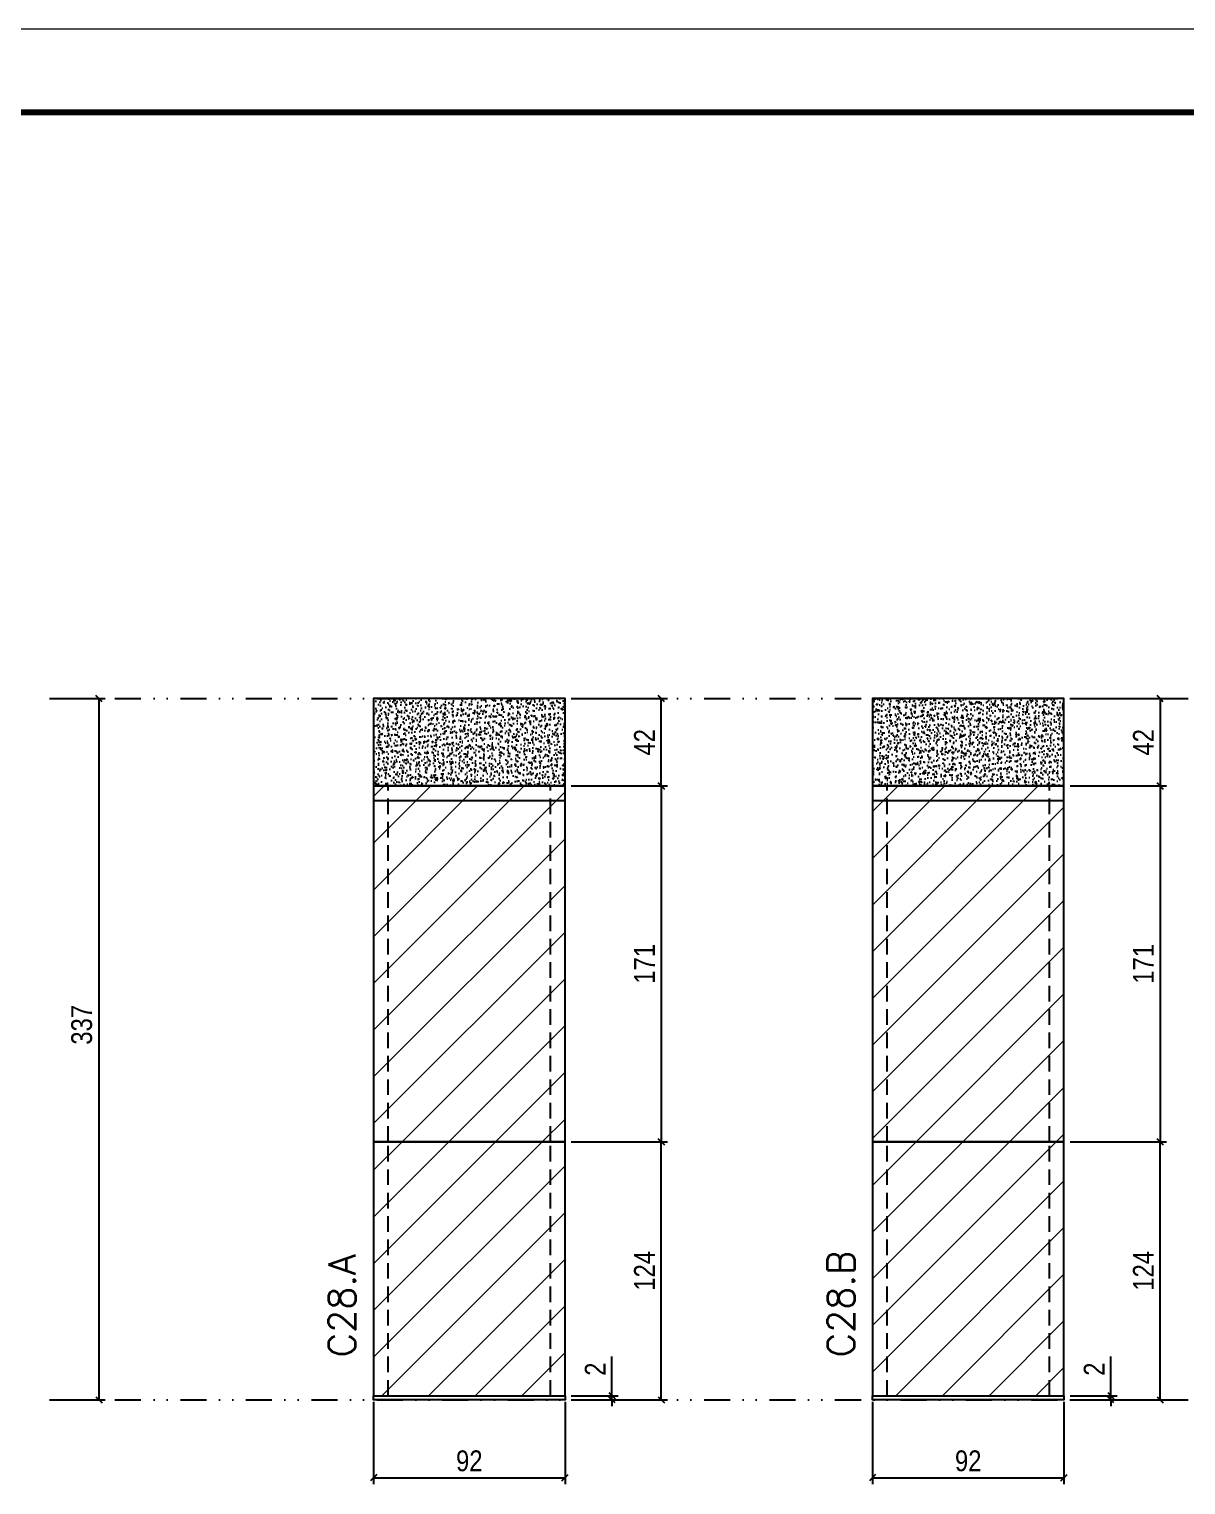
# Model space of a CAD drawing. Extents: x 2949 to 9230, y 1140 to 12527.
# Drawn here: x 6544 to 7100, y 2639 to 3338 of the extents above; entities that cross this region are included whole.
import ezdxf

# ---------------------------------------------------------------- set-up
doc = ezdxf.new("R2010")
doc.units = 0
for name, pattern in [('DASHED', [0.75, 0.5, -0.25]), ('DIVIDE2', [0.625, 0.25, -0.125, 0, -0.125, 0, -0.125]), ('HIDDEN', [0.375, 0.25, -0.125])]:
    doc.linetypes.add(name, pattern=pattern)
for name, color, linetype in [('COTA', 241, 'Continuous'), ('cotas', 4, 'Continuous'), ('Nível', 160, 'Continuous'), ('Painéis', 200, 'Continuous'), ('SARR_2.2x7', 40, 'Continuous'), ('Sarrafo de Pressão', 42, 'HIDDEN')]:
    doc.layers.add(name, color=color, linetype=linetype)
for name, color, linetype, lineweight in [('Folhas', 255, 'Continuous', 9), ('Hachura', 251, 'Continuous', 9), ('SARRAFO DE PRESSAO', 251, 'DASHED', 9), ('Texto Seção', 7, 'Continuous', 15)]:
    doc.layers.add(name, color=color, linetype=linetype, lineweight=lineweight)
doc.styles.add('COTA TECNICA', font='techl___.ttf', dxfattribs={"height": 10})
doc.styles.add('COTA TECNICA-50', font='techl___.ttf', dxfattribs={"height": 10})
doc.styles.add('REGUA-120', font='ROMANS.shx', dxfattribs={"height": 15})
doc.dimstyles.new('COTA PAINEL-50', dxfattribs={"dimtxt": 10, "dimasz": 3, "dimexe": 3, "dimexo": 3, "dimgap": 3, "dimtad": 1, "dimdec": 1, "dimzin": 12, "dimdsep": 46, "dimtxsty": 'COTA TECNICA-50', "dimblk1": 'OBLIQUE', "dimblk2": 'OBLIQUE', "dimsah": 1, "dimcen": 0.9, "dimclrd": 4, "dimclre": 4, "dimclrt": 240, "dimadec": 1, "dimazin": 3, "dimtfac": 1, "dimtdec": 1, "dimtmove": 0, "dimatfit": 3, "dimfxl": 1, "dimtolj": 1, "dimtzin": 12, "dimarcsym": 0})
doc.dimstyles.new('PAINEL', dxfattribs={"dimtxt": 10, "dimasz": 3, "dimexe": 3, "dimexo": 3, "dimgap": 3, "dimtad": 1, "dimdec": 1, "dimzin": 12, "dimdsep": 46, "dimtxsty": 'COTA TECNICA', "dimblk1": 'OBLIQUE', "dimblk2": 'OBLIQUE', "dimsah": 1, "dimcen": 0.9, "dimclrd": 4, "dimclre": 4, "dimclrt": 240, "dimadec": 1, "dimazin": 3, "dimtfac": 1, "dimtdec": 1, "dimtmove": 0, "dimatfit": 3, "dimfxl": 1, "dimtolj": 1, "dimtzin": 12, "dimarcsym": 0})
pattern_1 = [(45, (-127656.967, -22713.47), (-11.2253202, 11.2253202), [])]
pattern_2 = [(50, (-127656.9665, -22713.4705), (5.46554007, -0.47817257), [0.5715, -6.2865]), (355, (-127656.9665, -22713.4705), (-1.05730264, 5.73170536), [0.4572, -5.02921753]), (100.4514447, (-127656.511, -22713.5104), (4.40823741, 5.25353256), [0.48570026, -5.34270734]), (46.1842, (-127656.9665, -22711.9465), (8.13237123, -1.26126984), [0.85725, -9.42975]), (96.6355576, (-127656.289, -22712.052), (7.122124, 7.42278374), [0.7285507, -8.01406824]), (351.184151, (-127656.9665, -22711.9465), (7.122124, 7.42278374), [0.685799, -7.54379196]), (21, (-127656.2045, -22712.3275), (4.54843174, -3.06795595), [0.5715, -6.2865]), (326, (-127656.2045, -22712.3275), (1.85406085, 5.52563898), [0.4572, -5.0292]), (71.451445, (-127655.8255, -22712.583), (6.40249258, 2.45768307), [0.48570026, -5.34269813]), (37.5, (-127656.9665, -22713.4705), (0.092658098, 2.536651166), [0, -4.96824, 0, -5.1054, 0, -5.04825]), (7.5, (-127656.9665, -22713.4705), (2.004589875, 3.005417245), [0, -2.91084, 0, -4.85394, 0, -1.92405]), (327.5, (-127658.6658, -22713.4705), (4.067717855, -0.17186232), [0, -1.905, 0, -5.9436, 0, -7.8867]), (317.5, (-127659.4278, -22713.4705), (4.44387544, 0.76279473), [0, -2.4765, 0, -3.94716, 0, -5.6007])]

# ---------------------------------------------------------------- blocks, each defined once
blk = doc.blocks.new('9999999999')
at = {"layer": 'Folhas'}
blk.add_lwpolyline([(98138.98, 34190.21), (99623.98, 34190.21), (99623.98, 35240.21), (98138.98, 35240.21)], close=True, dxfattribs=at)
at = {"layer": 'Folhas', "color": 30, "const_width": 3}
blk.add_lwpolyline([(98213.98, 34230.21), (99583.98, 34230.21), (99583.98, 35200.21), (98213.98, 35200.21)], close=True, dxfattribs=at)
blk = doc.blocks.new('_Oblique')
at = {"color": 0, "linetype": 'ByBlock', "lineweight": -2}
blk.add_line((-0.5, -0.5), (0.5, 0.5), dxfattribs=at)
blk = doc.blocks.new('*D2215')
at = {"layer": 'cotas', "color": 4, "linetype": 'ByBlock', "lineweight": -2, "transparency": 16777216}
for p, q in [((6556.69, 3016.42), (6580.41, 3016.42)), ((6577.41, 3016.42), (6577.41, 2679.42)), ((6556.69, 2679.42), (6580.41, 2679.42))]:
    blk.add_line(p, q, dxfattribs=at)
at = {"layer": 'Defpoints', "color": 0, "linetype": 'ByBlock', "transparency": 16777216}
for p in [(6553.69, 3016.42), (6553.69, 2679.42), (6577.41, 2679.42)]:
    blk.add_point(p, dxfattribs=at)
at = {"layer": 'cotas', "color": 4, "linetype": 'ByBlock', "lineweight": -2, "transparency": 16777216, "xscale": 3, "yscale": 3, "zscale": 3}
for p, rotation in [((6577.41, 3016.42), 90), ((6577.41, 2679.42), 270)]:
    blk.add_blockref('_Oblique', p, dxfattribs=dict(at, rotation=rotation))
at = {"layer": 'cotas', "color": 240, "linetype": 'ByBlock', "transparency": 16777216, "insert": (6569.19, 2859.64), "char_height": 10, "attachment_point": 5, "rotation": 90, "style": 'COTA TECNICA'}
blk.add_mtext('\\A1;337', dxfattribs=at)
blk = doc.blocks.new('*D1548')
at = {"layer": 'COTA', "color": 4, "lineweight": -2, "transparency": 16777216}
for p, q in [((6709.38, 2678.42), (6709.38, 2638.96)), ((6801.38, 2678.42), (6801.38, 2638.96)), ((6709.38, 2641.96), (6801.38, 2641.96))]:
    blk.add_line(p, q, dxfattribs=at)
at = {"layer": 'Defpoints', "color": 0, "transparency": 16777216}
for p in [(6709.38, 2681.42), (6801.38, 2681.42), (6801.38, 2641.96)]:
    blk.add_point(p, dxfattribs=at)
at = {"layer": 'COTA', "color": 4, "lineweight": -2, "transparency": 16777216, "xscale": 3, "yscale": 3, "zscale": 3, "rotation": 180}
blk.add_blockref('_Oblique', (6709.38, 2641.96), dxfattribs=at)
at = {"layer": 'COTA', "color": 4, "lineweight": -2, "transparency": 16777216, "xscale": 3, "yscale": 3, "zscale": 3}
blk.add_blockref('_Oblique', (6801.38, 2641.96), dxfattribs=at)
at = {"layer": 'COTA', "color": 240, "transparency": 16777216, "insert": (6755.38, 2650.05), "char_height": 10, "attachment_point": 5, "style": 'COTA TECNICA'}
blk.add_mtext('\\A1;92', dxfattribs=at)
blk = doc.blocks.new('*D1549')
at = {"layer": 'COTA', "color": 4, "lineweight": -2, "transparency": 16777216}
for p, q in [((6804.38, 2803.42), (6850.62, 2803.42)), ((6847.62, 2679.42), (6847.62, 2803.42)), ((6804.38, 2679.42), (6850.62, 2679.42))]:
    blk.add_line(p, q, dxfattribs=at)
at = {"layer": 'Defpoints', "color": 0, "transparency": 16777216}
for p in [(6801.38, 2803.42), (6847.62, 2803.42), (6801.38, 2679.42)]:
    blk.add_point(p, dxfattribs=at)
at = {"layer": 'COTA', "color": 4, "lineweight": -2, "transparency": 16777216, "xscale": 3, "yscale": 3, "zscale": 3}
for p, rotation in [((6847.62, 2803.42), 90), ((6847.62, 2679.42), 270)]:
    blk.add_blockref('_Oblique', p, dxfattribs=dict(at, rotation=rotation))
at = {"layer": 'COTA', "color": 240, "transparency": 16777216, "insert": (6839.54, 2741.42), "char_height": 10, "attachment_point": 5, "rotation": 90, "style": 'COTA TECNICA-50'}
blk.add_mtext('\\A1;124', dxfattribs=at)
blk = doc.blocks.new('*D1550')
at = {"layer": 'COTA', "color": 4, "lineweight": -2, "transparency": 16777216}
for p, q in [((6823.9, 2681.42), (6823.9, 2700.22)), ((6804.38, 2681.42), (6826.9, 2681.42)), ((6804.38, 2679.42), (6826.9, 2679.42)), ((6823.9, 2679.42), (6823.9, 2681.42)), ((6823.9, 2679.42), (6823.9, 2676.42))]:
    blk.add_line(p, q, dxfattribs=at)
at = {"layer": 'Defpoints', "color": 0, "transparency": 16777216}
for p in [(6801.38, 2681.42), (6801.38, 2679.42), (6823.9, 2679.42)]:
    blk.add_point(p, dxfattribs=at)
at = {"layer": 'COTA', "color": 4, "lineweight": -2, "transparency": 16777216, "xscale": 3, "yscale": 3, "zscale": 3}
for p, rotation in [((6823.9, 2681.42), 270), ((6823.9, 2679.42), 90)]:
    blk.add_blockref('_Oblique', p, dxfattribs=dict(at, rotation=rotation))
at = {"layer": 'COTA', "color": 240, "transparency": 16777216, "insert": (6815.9, 2694.16), "char_height": 10, "attachment_point": 5, "rotation": 90, "style": 'COTA TECNICA-50'}
blk.add_mtext('\\A1;2', dxfattribs=at)
blk = doc.blocks.new('*D2120')
at = {"layer": 'COTA', "color": 4, "linetype": 'ByBlock', "lineweight": -2, "transparency": 16777216}
for p, q in [((6804.38, 2974.42), (6850.62, 2974.42)), ((6847.62, 2974.42), (6847.62, 2803.42)), ((6804.38, 2803.42), (6850.62, 2803.42))]:
    blk.add_line(p, q, dxfattribs=at)
at = {"layer": 'Defpoints', "color": 0, "linetype": 'ByBlock', "transparency": 16777216}
for p in [(6801.38, 2974.42), (6801.38, 2803.42), (6847.62, 2803.42)]:
    blk.add_point(p, dxfattribs=at)
at = {"layer": 'COTA', "color": 4, "linetype": 'ByBlock', "lineweight": -2, "transparency": 16777216, "xscale": 3, "yscale": 3, "zscale": 3}
for p, rotation in [((6847.62, 2974.42), 90), ((6847.62, 2803.42), 270)]:
    blk.add_blockref('_Oblique', p, dxfattribs=dict(at, rotation=rotation))
at = {"layer": 'COTA', "color": 240, "linetype": 'ByBlock', "transparency": 16777216, "insert": (6839.54, 2888.92), "char_height": 10, "attachment_point": 5, "rotation": 90, "style": 'COTA TECNICA'}
blk.add_mtext('\\A1;171', dxfattribs=at)
blk = doc.blocks.new('*D1551')
at = {"layer": 'COTA', "color": 4, "lineweight": -2, "transparency": 16777216}
for p, q in [((6949.1, 2678.42), (6949.1, 2638.96)), ((7041.1, 2678.42), (7041.1, 2638.96)), ((6949.1, 2641.96), (7041.1, 2641.96))]:
    blk.add_line(p, q, dxfattribs=at)
at = {"layer": 'Defpoints', "color": 0, "transparency": 16777216}
for p in [(6949.1, 2681.42), (7041.1, 2681.42), (7041.1, 2641.96)]:
    blk.add_point(p, dxfattribs=at)
at = {"layer": 'COTA', "color": 4, "lineweight": -2, "transparency": 16777216, "xscale": 3, "yscale": 3, "zscale": 3, "rotation": 180}
blk.add_blockref('_Oblique', (6949.1, 2641.96), dxfattribs=at)
at = {"layer": 'COTA', "color": 4, "lineweight": -2, "transparency": 16777216, "xscale": 3, "yscale": 3, "zscale": 3}
blk.add_blockref('_Oblique', (7041.1, 2641.96), dxfattribs=at)
at = {"layer": 'COTA', "color": 240, "transparency": 16777216, "insert": (6995.1, 2650.05), "char_height": 10, "attachment_point": 5, "style": 'COTA TECNICA'}
blk.add_mtext('\\A1;92', dxfattribs=at)
blk = doc.blocks.new('*D1552')
at = {"layer": 'COTA', "color": 4, "lineweight": -2, "transparency": 16777216}
for p, q in [((7044.1, 2803.42), (7090.34, 2803.42)), ((7087.34, 2679.42), (7087.34, 2803.42)), ((7044.1, 2679.42), (7090.34, 2679.42))]:
    blk.add_line(p, q, dxfattribs=at)
at = {"layer": 'Defpoints', "color": 0, "transparency": 16777216}
for p in [(7041.1, 2803.42), (7087.34, 2803.42), (7041.1, 2679.42)]:
    blk.add_point(p, dxfattribs=at)
at = {"layer": 'COTA', "color": 4, "lineweight": -2, "transparency": 16777216, "xscale": 3, "yscale": 3, "zscale": 3}
for p, rotation in [((7087.34, 2803.42), 90), ((7087.34, 2679.42), 270)]:
    blk.add_blockref('_Oblique', p, dxfattribs=dict(at, rotation=rotation))
at = {"layer": 'COTA', "color": 240, "transparency": 16777216, "insert": (7079.27, 2741.42), "char_height": 10, "attachment_point": 5, "rotation": 90, "style": 'COTA TECNICA-50'}
blk.add_mtext('\\A1;124', dxfattribs=at)
blk = doc.blocks.new('*D1553')
at = {"layer": 'COTA', "color": 4, "lineweight": -2, "transparency": 16777216}
for p, q in [((7063.63, 2681.42), (7063.63, 2700.22)), ((7044.1, 2681.42), (7066.63, 2681.42)), ((7044.1, 2679.42), (7066.63, 2679.42)), ((7063.63, 2679.42), (7063.63, 2681.42)), ((7063.63, 2679.42), (7063.63, 2676.42))]:
    blk.add_line(p, q, dxfattribs=at)
at = {"layer": 'Defpoints', "color": 0, "transparency": 16777216}
for p in [(7041.1, 2681.42), (7041.1, 2679.42), (7063.63, 2679.42)]:
    blk.add_point(p, dxfattribs=at)
at = {"layer": 'COTA', "color": 4, "lineweight": -2, "transparency": 16777216, "xscale": 3, "yscale": 3, "zscale": 3}
for p, rotation in [((7063.63, 2681.42), 270), ((7063.63, 2679.42), 90)]:
    blk.add_blockref('_Oblique', p, dxfattribs=dict(at, rotation=rotation))
at = {"layer": 'COTA', "color": 240, "transparency": 16777216, "insert": (7055.63, 2694.16), "char_height": 10, "attachment_point": 5, "rotation": 90, "style": 'COTA TECNICA-50'}
blk.add_mtext('\\A1;2', dxfattribs=at)
blk = doc.blocks.new('*D2121')
at = {"layer": 'COTA', "color": 4, "linetype": 'ByBlock', "lineweight": -2, "transparency": 16777216}
for p, q in [((7044.1, 2974.42), (7090.34, 2974.42)), ((7087.34, 2974.42), (7087.34, 2803.42)), ((7044.1, 2803.42), (7090.34, 2803.42))]:
    blk.add_line(p, q, dxfattribs=at)
at = {"layer": 'Defpoints', "color": 0, "linetype": 'ByBlock', "transparency": 16777216}
for p in [(7041.1, 2974.42), (7041.1, 2803.42), (7087.34, 2803.42)]:
    blk.add_point(p, dxfattribs=at)
at = {"layer": 'COTA', "color": 4, "linetype": 'ByBlock', "lineweight": -2, "transparency": 16777216, "xscale": 3, "yscale": 3, "zscale": 3}
for p, rotation in [((7087.34, 2974.42), 90), ((7087.34, 2803.42), 270)]:
    blk.add_blockref('_Oblique', p, dxfattribs=dict(at, rotation=rotation))
at = {"layer": 'COTA', "color": 240, "linetype": 'ByBlock', "transparency": 16777216, "insert": (7079.27, 2888.92), "char_height": 10, "attachment_point": 5, "rotation": 90, "style": 'COTA TECNICA'}
blk.add_mtext('\\A1;171', dxfattribs=at)
blk = doc.blocks.new('*D2146')
at = {"layer": 'COTA', "color": 4, "linetype": 'ByBlock', "lineweight": -2, "transparency": 16777216}
for p, q in [((6804.38, 3016.42), (6850.62, 3016.42)), ((6847.62, 2974.42), (6847.62, 3016.42)), ((6804.38, 2974.42), (6850.62, 2974.42))]:
    blk.add_line(p, q, dxfattribs=at)
at = {"layer": 'Defpoints', "color": 0, "linetype": 'ByBlock', "transparency": 16777216}
for p in [(6801.38, 3016.42), (6847.62, 3016.42), (6801.38, 2974.42)]:
    blk.add_point(p, dxfattribs=at)
at = {"layer": 'COTA', "color": 4, "linetype": 'ByBlock', "lineweight": -2, "transparency": 16777216, "xscale": 3, "yscale": 3, "zscale": 3}
for p, rotation in [((6847.62, 3016.42), 90), ((6847.62, 2974.42), 270)]:
    blk.add_blockref('_Oblique', p, dxfattribs=dict(at, rotation=rotation))
at = {"layer": 'COTA', "color": 240, "linetype": 'ByBlock', "transparency": 16777216, "insert": (6839.54, 2995.42), "char_height": 10, "attachment_point": 5, "rotation": 90, "style": 'COTA TECNICA'}
blk.add_mtext('\\A1;42', dxfattribs=at)
blk = doc.blocks.new('*D2147')
at = {"layer": 'COTA', "color": 4, "linetype": 'ByBlock', "lineweight": -2, "transparency": 16777216}
for p, q in [((7044.1, 3016.42), (7090.34, 3016.42)), ((7087.34, 3016.42), (7087.34, 2974.42)), ((7044.1, 2974.42), (7090.34, 2974.42))]:
    blk.add_line(p, q, dxfattribs=at)
at = {"layer": 'Defpoints', "color": 0, "linetype": 'ByBlock', "transparency": 16777216}
for p in [(7041.1, 3016.42), (7041.1, 2974.42), (7087.34, 2974.42)]:
    blk.add_point(p, dxfattribs=at)
at = {"layer": 'COTA', "color": 4, "linetype": 'ByBlock', "lineweight": -2, "transparency": 16777216, "xscale": 3, "yscale": 3, "zscale": 3}
for p, rotation in [((7087.34, 3016.42), 90), ((7087.34, 2974.42), 270)]:
    blk.add_blockref('_Oblique', p, dxfattribs=dict(at, rotation=rotation))
at = {"layer": 'COTA', "color": 240, "linetype": 'ByBlock', "transparency": 16777216, "insert": (7079.27, 2995.42), "char_height": 10, "attachment_point": 5, "rotation": 90, "style": 'COTA TECNICA'}
blk.add_mtext('\\A1;42', dxfattribs=at)

msp = doc.modelspace()

# ---------------------------------------------------------------- hatches: boundary and pattern name
at = {"layer": 'COTA', "linetype": 'ByBlock'}
h = msp.add_hatch(dxfattribs=at)
h.set_pattern_fill('AR-CONC', color=256, scale=0.03)
h.set_pattern_definition(pattern_2)
h.paths.add_polyline_path([(6709.38, 3016.42), (6709.38, 2974.42), (6801.38, 2974.42), (6801.38, 3016.42)])
h = msp.add_hatch(dxfattribs=at)
h.set_pattern_fill('AR-CONC', color=256, scale=0.03)
h.set_pattern_definition(pattern_2)
h.paths.add_polyline_path([(6949.1, 3016.42), (6949.1, 2974.42), (7041.1, 2974.42), (7041.1, 3016.42)])
at = {"layer": 'Hachura', "linetype": 'ByBlock'}
h = msp.add_hatch(dxfattribs=at)
h.set_pattern_fill('ANSI31', color=256, scale=5)
h.set_pattern_definition(pattern_1)
h.paths.add_polyline_path([(6801.38, 2974.42), (6709.38, 2974.42), (6709.38, 2803.42), (6801.38, 2803.42)])
h = msp.add_hatch(dxfattribs=at)
h.set_pattern_fill('ANSI31', color=256, scale=5)
h.set_pattern_definition(pattern_1)
h.paths.add_polyline_path([(6949.1, 2803.42), (7041.1, 2803.42), (7041.1, 2974.42), (6949.1, 2974.42)])
h = msp.add_hatch(dxfattribs=at)
h.set_pattern_fill('ANSI31', color=256, scale=5)
h.set_pattern_definition(pattern_1)
h.paths.add_polyline_path([(6801.38, 2803.42), (6709.38, 2803.42), (6709.38, 2681.42), (6801.38, 2681.42)])
h = msp.add_hatch(dxfattribs=at)
h.set_pattern_fill('ANSI31', color=256, scale=5)
h.set_pattern_definition(pattern_1)
h.paths.add_polyline_path([(7041.1, 2803.42), (6949.1, 2803.42), (6949.1, 2681.42), (7041.1, 2681.42)])

# ---------------------------------------------------------------- linework, layer by layer
at = {"layer": 'COTA', "linetype": 'ByBlock'}
for points in [[(6709.38, 2974.42), (6801.38, 2974.42), (6801.38, 3016.42), (6709.38, 3016.42)], [(6949.1, 2974.42), (7041.1, 2974.42), (7041.1, 3016.42), (6949.1, 3016.42)]]:
    msp.add_lwpolyline(points, close=True, dxfattribs=at)
at = {"layer": 'Nível', "color": 4, "linetype": 'DIVIDE2', "ltscale": 50}
for p, q in [((6553.69, 3016.42), (7564.03, 3016.42)), ((6553.69, 2679.42), (7564.03, 2679.42))]:
    msp.add_line(p, q, dxfattribs=at)
at = {"layer": 'Painéis'}
for p, q in [((6801.38, 2974.42), (6709.38, 2974.42)), ((7041.1, 2974.42), (6949.1, 2974.42))]:
    msp.add_line(p, q, dxfattribs=at)
for points in [[(6709.38, 2974.42), (6709.38, 2803.42), (6801.38, 2803.42), (6801.38, 2974.42)], [(6949.1, 2974.42), (6949.1, 2803.42), (7041.1, 2803.42), (7041.1, 2974.42)]]:
    msp.add_lwpolyline(points, dxfattribs=at)
for points in [[(6709.38, 2681.42), (6801.38, 2681.42), (6801.38, 2803.42), (6709.38, 2803.42)], [(6949.1, 2681.42), (7041.1, 2681.42), (7041.1, 2803.42), (6949.1, 2803.42)], [(6709.38, 2681.42), (6801.38, 2681.42), (6801.38, 2679.42), (6709.38, 2679.42)], [(6949.1, 2681.42), (7041.1, 2681.42), (7041.1, 2679.42), (6949.1, 2679.42)]]:
    msp.add_lwpolyline(points, close=True, dxfattribs=at)
at = {"layer": 'SARR_2.2x7'}
for p, q in [((6709.38, 2967.42), (6801.38, 2967.42)), ((6949.1, 2967.42), (7041.1, 2967.42))]:
    msp.add_line(p, q, dxfattribs=at)
at = {"layer": 'Sarrafo de Pressão', "ltscale": 30}
for p, q in [((6716.38, 2803.42), (6716.38, 2974.42)), ((6794.38, 2803.42), (6794.38, 2974.42)), ((6956.1, 2803.42), (6956.1, 2974.42)), ((7034.1, 2803.42), (7034.1, 2974.42)), ((6716.38, 2681.42), (6716.38, 2803.42)), ((6794.38, 2681.42), (6794.38, 2803.42)), ((6956.1, 2681.42), (6956.1, 2803.42)), ((7034.1, 2681.42), (7034.1, 2803.42))]:
    msp.add_line(p, q, dxfattribs=at)

# ---------------------------------------------------------------- block references
at = {"layer": 'SARRAFO DE PRESSAO', "color": 6, "linetype": 'ByBlock'}
msp.add_blockref('9999999999', (-92019.94, -31902.07), dxfattribs=at)

# ---------------------------------------------------------------- texts
at = {"layer": 'Texto Seção', "char_height": 13, "width": 285.3299, "attachment_point": 7, "rotation": 90, "style": 'REGUA-120'}
for s, insert in [('C28.B', (6940.44, 2699.88)), ('C28.A', (6700.71, 2699.88))]:
    msp.add_mtext(s, dxfattribs=dict(at, insert=insert))

# ---------------------------------------------------------------- dimensions: what is measured, and where the dimension line sits
at = {"layer": 'COTA', "linetype": 'ByBlock'}
for base, p1, p2, picture, middle in [((6847.62, 3016.42), (6801.38, 2974.42), (6801.38, 3016.42), '*D2146', (6839.54, 2995.42)), ((7087.34, 2974.42), (7041.1, 3016.42), (7041.1, 2974.42), '*D2147', (7079.27, 2995.42)), ((6847.62, 2803.42), (6801.38, 2974.42), (6801.38, 2803.42), '*D2120', (6839.54, 2888.92)), ((7087.34, 2803.42), (7041.1, 2974.42), (7041.1, 2803.42), '*D2121', (7079.27, 2888.92))]:
    dim = msp.add_linear_dim(base=base, p1=p1, p2=p2, angle=90, dimstyle='PAINEL', dxfattribs=at)
    dim.commit()
    dim.dimension.update_dxf_attribs({"geometry": picture, "text_midpoint": middle})
at = {"layer": 'COTA'}
for base, p1, p2, picture, middle in [((6847.62, 2803.42), (6801.38, 2679.42), (6801.38, 2803.42), '*D1549', (6839.54, 2741.42)), ((7087.34, 2803.42), (7041.1, 2679.42), (7041.1, 2803.42), '*D1552', (7079.27, 2741.42))]:
    dim = msp.add_linear_dim(base=base, p1=p1, p2=p2, angle=90, dimstyle='COTA PAINEL-50', dxfattribs=at)
    dim.commit()
    dim.dimension.update_dxf_attribs({"geometry": picture, "text_midpoint": middle})
for base, p1, p2, picture, middle in [((6823.9, 2679.42), (6801.38, 2681.42), (6801.38, 2679.42), '*D1550', (6823.9, 2694.16)), ((7063.63, 2679.42), (7041.1, 2681.42), (7041.1, 2679.42), '*D1553', (7063.63, 2694.16))]:
    dim = msp.add_linear_dim(base=base, p1=p1, p2=p2, angle=90, dimstyle='COTA PAINEL-50', dxfattribs=at)
    dim.commit()
    dim.dimension.update_dxf_attribs({"geometry": picture, "text_midpoint": middle, "dimtype": 160})
for base, p1, p2, picture, middle in [((6801.38, 2641.96), (6709.38, 2681.42), (6801.38, 2681.42), '*D1548', (6755.38, 2650.05)), ((7041.1, 2641.96), (6949.1, 2681.42), (7041.1, 2681.42), '*D1551', (6995.1, 2650.05))]:
    dim = msp.add_linear_dim(base=base, p1=p1, p2=p2, dimstyle='PAINEL', override={"dimarcsym": 2}, dxfattribs=at)
    dim.commit()
    dim.dimension.update_dxf_attribs({"geometry": picture, "text_midpoint": middle})
at = {"layer": 'cotas', "linetype": 'ByBlock'}
dim = msp.add_linear_dim(base=(6577.41, 2679.42), p1=(6553.69, 3016.42), p2=(6553.69, 2679.42), angle=90, dimstyle='PAINEL', dxfattribs=at)
dim.commit()
dim.dimension.update_dxf_attribs({"geometry": '*D2215', "text_midpoint": (6577.41, 2859.64), "dimtype": 160})

doc.saveas('drawing.dxf')
